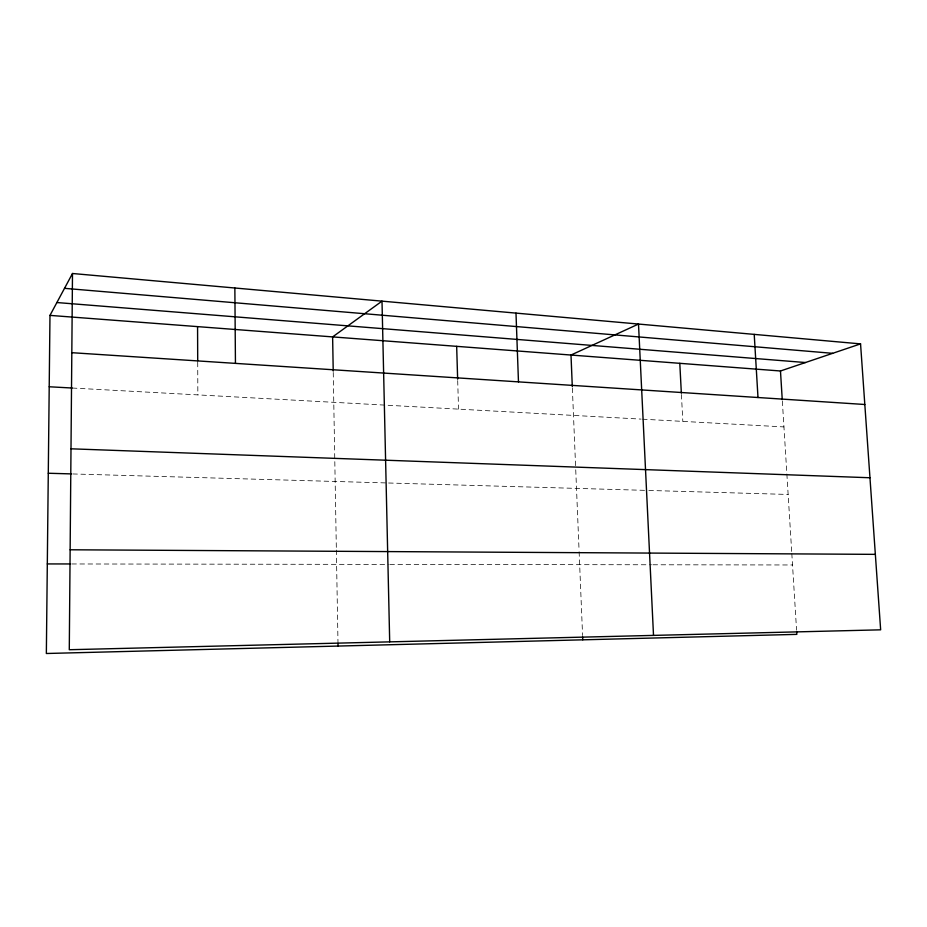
<?xml version="1.0" encoding="UTF-8"?>
<svg xmlns="http://www.w3.org/2000/svg" width="927" height="927" viewBox="0 0 927 927"><rect width="100%" height="100%" fill="white"/><g stroke="black" fill="none" stroke-linecap="round" stroke-linejoin="round"><path stroke-width="0.7" stroke-dasharray="4.63 3.48" d="M71.796 563.964L388.401 564.404M389.838 564.404L651.507 564.775M652.944 564.775L792.515 564.972M72.781 473.952L387.15 482.955M388.598 483.002L647.405 490.418M648.854 490.453L788.135 494.45M72.306 388.031L641.102 419.108M642.538 419.189L783.941 426.918M782.342 401.101L791.716 552.017M791.809 553.454L796.571 630.117M681.415 394.485L682.828 421.391M572.365 388.1L575.679 468.355M575.737 469.78L579.062 550.279M579.12 551.716L582.585 635.493M457.695 380.591L458.541 409.131M333.245 372.457L336.339 548.61M336.362 550.047L337.973 641.762M197.718 362.179L197.845 394.89"/><path stroke-width="1.39" d="M72.491 273.5L69.282 649.723L880.65 629.827L860.557 343.882L72.491 273.5L49.977 315.389L46.35 653.5L796.826 634.369L796.652 631.53M49.977 315.389L780.476 370.985L860.557 343.882M47.312 563.929L70.359 563.952M70.139 549.781L875.343 554.358M48.285 473.245L71.344 473.906M70.997 448.807L869.966 477.753M49.212 386.768L72.306 388.031M71.819 352.689L864.81 404.496M56.883 302.538L805.459 362.538M64.519 288.332L832.643 353.326M780.476 370.985L782.249 399.664M754.219 334.392L757.996 397.521M679.792 363.326L681.345 393.071M653.512 635.401L638.506 324.056L570.997 355.041L572.307 386.663M582.643 636.93L582.759 639.827M515.991 313.117L518.471 381.866M456.663 346.339L457.648 379.166M389.699 641.866L382.005 301.148L332.619 336.907L333.222 371.032M337.996 643.199L338.042 646.061M234.855 288.007L235.446 363.372M197.567 326.628L197.706 360.754"/></g></svg>
